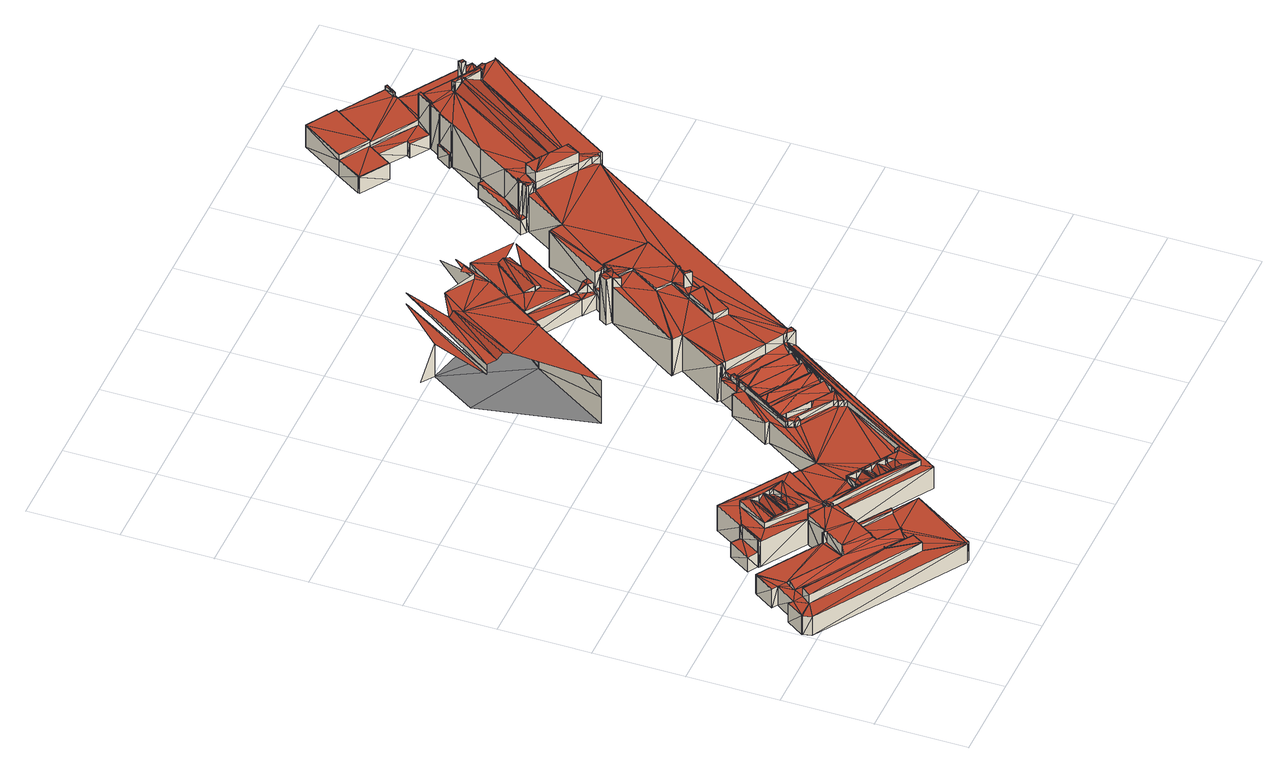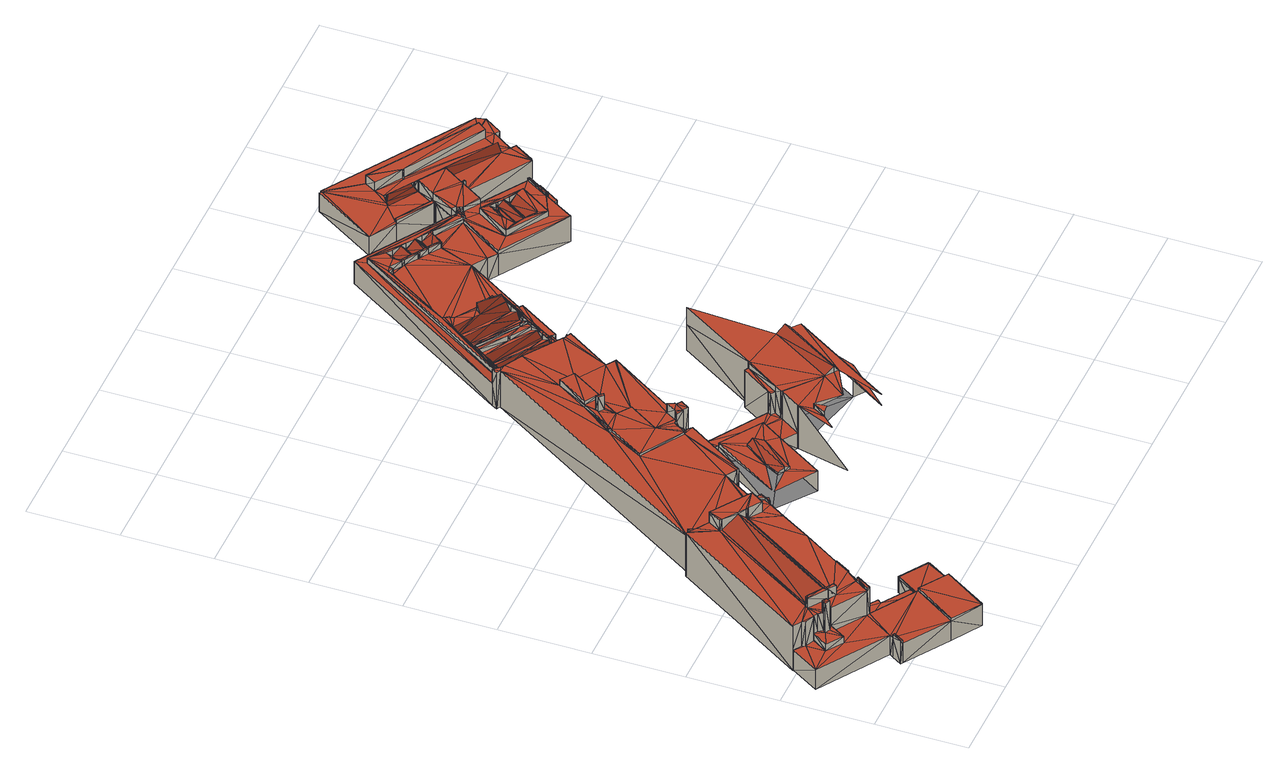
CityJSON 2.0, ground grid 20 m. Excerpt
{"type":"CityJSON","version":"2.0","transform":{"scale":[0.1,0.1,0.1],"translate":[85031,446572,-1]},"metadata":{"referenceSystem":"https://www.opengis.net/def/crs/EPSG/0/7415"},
"CityObjects":{
"building1":{"type":"Building","attributes":{"oorspronkelijk_bouwjaar":1928,"status":"Pand in gebruik","geconstateerd":false,"h_maaiveld":-0.438,"dak_type":"slanted","pw_datum":"2013-12-01","pw_actueel":"yes","pw_bron":"ahn3","reconstructie_methode":"tudelft3d-geoflow","versie_methode":"v21.03.1","kas_warenhuis":false,"ondergronds_type":"above ground","lod11_replace":false,"reconstruction_skipped":false},"geometry":[{"type":"MultiSurface","lod":"2.2","boundaries":[[[0,1,2]],[[3,1,4]],[[4,5,3]],[[0,2,6]],[[7,8,9]],[[10,8,11]],[[10,11,6]],[[3,5,12]],[[7,13,14]],[[14,15,16]],[[2,1,3]],[[17,18,12]],[[9,8,10]],[[17,16,15]],[[6,2,19]],[[19,10,6]],[[7,9,13]],[[20,2,3]],[[20,3,21]],[[22,2,20]],[[20,21,23]],[[23,21,24]],[[3,12,25]],[[10,26,9]],[[26,10,19]],[[21,3,25]],[[27,2,22]],[[22,20,27]],[[23,28,20]],[[24,21,25]],[[23,24,28]],[[19,2,27]],[[29,9,26]],[[29,26,19]],[[28,30,20]],[[27,20,30]],[[28,24,25]],[[12,31,25]],[[32,19,27]],[[19,32,33]],[[28,25,34]],[[34,25,35]],[[34,35,36]],[[37,30,28]],[[34,37,28]],[[30,37,38]],[[34,36,37]],[[37,39,38]],[[37,36,39]],[[27,30,32]],[[40,30,38]],[[41,38,39]],[[32,30,40]],[[40,38,41]],[[19,33,42]],[[32,40,41]],[[43,29,19]],[[44,32,41]],[[33,32,44]],[[44,41,45]],[[46,39,36]],[[33,44,45]],[[31,35,25]],[[41,39,46]],[[45,41,46]],[[43,19,42]],[[33,45,47]],[[36,35,48]],[[35,31,49]],[[50,42,33]],[[50,33,47]],[[48,46,36]],[[49,51,35]],[[52,29,43]],[[45,46,53]],[[47,45,53]],[[42,47,31]],[[50,47,42]],[[31,47,49]],[[54,55,46]],[[54,46,56]],[[57,35,51]],[[48,35,58]],[[47,53,49]],[[59,43,42]],[[35,57,58]],[[55,53,46]],[[52,43,59]],[[52,60,61]],[[62,55,54]],[[53,51,49]],[[60,52,59]],[[63,62,54]],[[64,46,48]],[[55,51,53]],[[56,63,54]],[[65,59,42]],[[46,64,66]],[[56,46,66]],[[67,42,31]],[[68,48,69]],[[48,58,69]],[[70,62,63]],[[51,71,57]],[[72,70,63]],[[72,73,70]],[[68,69,74]],[[69,58,75]],[[48,68,76]],[[72,63,77]],[[73,72,77]],[[64,48,78]],[[56,77,63]],[[64,57,66]],[[66,57,71]],[[73,77,79]],[[48,76,78]],[[77,56,80]],[[74,69,75]],[[68,74,76]],[[81,58,57]],[[79,77,80]],[[58,82,75]],[[83,78,76]],[[64,84,57]],[[55,85,51]],[[64,78,84]],[[86,83,76]],[[81,82,58]],[[86,87,83]],[[83,84,78]],[[88,55,62]],[[74,75,89]],[[89,76,74]],[[89,86,76]],[[83,87,90]],[[86,91,87]],[[89,75,82]],[[91,86,89]],[[84,81,57]],[[70,88,62]],[[90,84,83]],[[87,92,90]],[[87,91,93]],[[81,94,82]],[[95,89,82]],[[91,89,93]],[[70,73,96]],[[87,93,92]],[[90,92,84]],[[84,94,81]],[[92,94,84]],[[73,79,97]],[[82,94,95]],[[98,80,56]],[[92,95,94]],[[93,89,95]],[[79,80,97]],[[93,95,92]],[[71,51,99]],[[85,55,88]],[[85,100,51]],[[101,88,70]],[[97,80,98]],[[70,96,101]],[[96,73,97]],[[56,66,102]],[[103,66,71]],[[99,51,100]],[[102,98,56]],[[97,98,104]],[[101,105,88]],[[85,88,105]],[[96,105,101]],[[96,97,106]],[[106,97,104]],[[96,106,105]],[[106,104,105]],[[107,85,105]]],"semantics":{"surfaces":[{"type":"WallSurface"},{"type":"GroundSurface"},{"type":"RoofSurface"}],"values":[0,0,1,2,2,2,2,1,0,0,0,0,2,2,2,2,2,0,0,0,0,0,1,0,0,1,2,0,2,1,0,2,2,2,2,0,0,1,2,2,0,0,0,2,2,0,0,0,0,0,0,2,0,2,2,0,2,0,2,0,2,0,1,2,2,2,0,0,1,2,0,2,1,0,2,2,0,0,0,0,0,1,0,0,2,1,0,0,2,2,0,0,2,2,0,2,2,2,0,0,0,0,0,1,0,2,0,1,2,0,0,2,2,0,0,0,2,2,0,2,1,0,1,0,0,0,2,0,1,2,0,2,0,2,0,2,2,0,0,0,0,0,2,2,1,0,0,2,2,0,0,0,2,1,2,0,0,0,0,1,2,0,0,0,2,2,0,0,1,2,0,0,2,0,2,0,0,0,2]}}]},
"building2":{"type":"Building","attributes":{"oorspronkelijk_bouwjaar":1945,"status":"Pand in gebruik","geconstateerd":false,"h_maaiveld":-0.195,"dak_type":"slanted","pw_datum":"2013-12-01","pw_actueel":"yes","pw_bron":"ahn3","reconstructie_methode":"tudelft3d-geoflow","versie_methode":"v21.03.1","kas_warenhuis":false,"ondergronds_type":"above ground","lod11_replace":false,"reconstruction_skipped":false},"geometry":[{"type":"Solid","lod":"2.2","boundaries":[[[[108,109,110]],[[111,112,113]],[[114,115,116]],[[117,118,119]],[[120,121,110]],[[120,110,109]],[[122,123,124]],[[125,126,127]],[[128,129,130]],[[122,124,131]],[[124,125,131]],[[132,125,124]],[[120,133,132]],[[134,109,108]],[[135,136,109]],[[126,125,133]],[[120,109,136]],[[137,138,139]],[[126,133,140]],[[137,135,138]],[[141,142,143]],[[136,135,137]],[[144,136,137]],[[133,125,132]],[[136,133,120]],[[140,117,126]],[[140,133,145]],[[115,119,146]],[[140,118,117]],[[119,147,146]],[[130,148,128]],[[149,150,147]],[[151,113,152]],[[148,146,128]],[[129,153,130]],[[146,150,128]],[[117,119,115]],[[147,150,146]],[[115,146,154]],[[155,156,112]],[[157,158,159]],[[160,117,114]],[[155,117,160]],[[114,117,115]],[[155,160,156]],[[112,156,161]],[[156,162,163]],[[161,113,112]],[[164,165,151]],[[161,156,163]],[[152,113,161]],[[166,165,167]],[[165,113,151]],[[168,169,170]],[[166,167,171]],[[141,172,173]],[[168,170,174]],[[169,175,170]],[[176,177,158]],[[178,175,169]],[[159,175,178]],[[158,177,159]],[[179,180,181]],[[182,183,184]],[[177,185,175]],[[184,183,185]],[[186,187,181]],[[188,189,190]],[[191,183,182]],[[180,192,142]],[[186,181,180]],[[142,173,180]],[[180,193,194]],[[195,196,197]],[[141,143,198]],[[199,172,141]],[[141,173,142]],[[200,201,202]],[[173,203,180]],[[196,204,197]],[[205,206,207]],[[206,208,209]],[[202,193,207]],[[193,197,207]],[[210,206,211]],[[189,211,190]],[[211,205,190]],[[206,205,211]],[[206,209,207]],[[209,212,207]],[[205,207,197]],[[207,200,202]],[[195,197,193]],[[213,195,193]],[[203,193,180]],[[213,193,203]],[[214,180,179]],[[192,180,214]],[[185,214,175]],[[214,185,183]],[[192,214,183]],[[177,175,159]],[[113,170,175]],[[113,166,170]],[[113,165,166]],[[215,193,216]],[[216,193,202]],[[217,213,218]],[[218,213,203]],[[219,199,220]],[[220,199,141]],[[220,141,221]],[[221,141,198]],[[222,223,224]],[[224,223,142]],[[142,223,143]],[[225,226,227]],[[227,226,169]],[[169,226,178]],[[228,162,229]],[[229,162,156]],[[230,116,231]],[[231,116,115]],[[232,146,148]],[[233,232,148]],[[234,235,236]],[[236,235,150]],[[150,235,128]],[[236,150,237]],[[237,150,149]],[[238,239,240]],[[240,239,140]],[[140,239,118]],[[240,140,241]],[[241,140,145]],[[241,145,133]],[[242,241,133]],[[242,133,243]],[[244,242,243]],[[243,133,136]],[[245,125,127]],[[246,245,127]],[[246,127,126]],[[247,246,126]],[[247,126,117]],[[248,247,117]],[[249,179,250]],[[250,179,181]],[[251,124,252]],[[252,124,123]],[[253,254,255]],[[256,159,178]],[[226,256,178]],[[257,216,258]],[[258,216,201]],[[201,216,202]],[[259,201,200]],[[260,258,259]],[[259,258,201]],[[261,180,262]],[[262,180,194]],[[263,264,257]],[[257,264,216]],[[265,154,232]],[[232,154,146]],[[266,267,268]],[[269,270,271]],[[272,273,271]],[[271,273,274]],[[275,276,277]],[[278,275,277]],[[279,152,280]],[[280,152,161]],[[281,155,112]],[[282,281,112]],[[283,284,285]],[[285,284,286]],[[287,288,284]],[[283,287,284]],[[289,290,291]],[[292,289,291]],[[293,294,295]],[[296,297,298]],[[298,297,299]],[[300,185,301]],[[300,301,302]],[[303,300,302]],[[302,301,304]],[[305,306,307]],[[308,305,307]],[[309,192,310]],[[310,192,183]],[[221,198,143]],[[223,221,143]],[[311,172,219]],[[219,172,199]],[[312,196,195]],[[313,312,195]],[[311,173,172]],[[314,315,311]],[[311,315,173]],[[316,313,217]],[[317,316,217]],[[213,313,195]],[[217,313,213]],[[317,217,318]],[[319,317,318]],[[303,302,306]],[[305,303,306]],[[320,321,322]],[[322,321,323]],[[324,309,325]],[[325,309,326]],[[327,328,300]],[[300,328,185]],[[185,328,184]],[[329,330,327]],[[327,330,328]],[[331,211,332]],[[332,211,189]],[[333,166,334]],[[334,166,171]],[[335,336,337]],[[337,336,338]],[[339,340,341]],[[342,339,341]],[[343,344,345]],[[346,347,343]],[[343,347,344]],[[348,349,350]],[[350,349,351]],[[351,349,352]],[[250,181,187]],[[353,250,187]],[[354,355,356]],[[229,156,357]],[[357,156,160]],[[358,177,359]],[[359,177,176]],[[301,185,358]],[[358,185,177]],[[360,361,362]],[[362,361,363]],[[364,365,366]],[[366,365,367]],[[362,363,365]],[[364,362,365]],[[365,363,368]],[[369,370,287]],[[287,370,288]],[[371,158,372]],[[372,158,157]],[[298,299,373]],[[373,299,374]],[[375,376,377]],[[378,375,377]],[[379,380,381]],[[380,379,382]],[[382,379,383]],[[384,385,267]],[[384,386,385]],[[344,206,387]],[[387,206,210]],[[387,210,211]],[[331,387,211]],[[388,190,205]],[[389,388,205]],[[390,391,392]],[[392,391,393]],[[392,393,394]],[[394,393,395]],[[394,395,396]],[[397,394,396]],[[366,367,360]],[[360,367,361]],[[361,367,398]],[[342,341,399]],[[400,342,399]],[[401,132,251]],[[251,132,124]],[[402,214,249]],[[249,214,179]],[[403,134,404]],[[404,134,108]],[[405,406,407]],[[407,406,408]],[[409,410,411]],[[410,409,412]],[[413,412,414]],[[415,256,416]],[[416,256,417]],[[416,417,286]],[[286,417,418]],[[285,286,419]],[[419,286,420]],[[420,286,418]],[[421,422,423]],[[424,421,423]],[[425,426,421]],[[421,426,422]],[[427,428,429]],[[429,428,430]],[[431,386,432]],[[432,386,433]],[[344,208,206]],[[347,434,344]],[[344,434,208]],[[435,436,437]],[[437,436,438]],[[439,440,441]],[[442,443,444]],[[444,443,445]],[[444,445,446]],[[446,445,447]],[[448,449,450]],[[451,452,453]],[[454,455,452]],[[456,457,454]],[[454,457,455]],[[458,167,459]],[[459,167,165]],[[334,171,458]],[[458,171,167]],[[460,333,461]],[[462,460,461]],[[382,383,463]],[[463,383,464]],[[464,383,465]],[[437,438,466]],[[466,438,467]],[[468,469,470]],[[433,468,470]],[[471,472,473]],[[473,472,474]],[[475,476,477]],[[478,479,480]],[[481,478,480]],[[243,136,482]],[[482,136,144]],[[333,170,166]],[[460,483,333]],[[333,483,170]],[[484,182,184]],[[328,484,184]],[[485,486,487]],[[488,485,487]],[[489,168,174]],[[490,489,174]],[[227,169,489]],[[489,169,168]],[[419,420,491]],[[492,419,491]],[[492,491,493]],[[494,492,493]],[[495,496,497]],[[498,495,497]],[[497,496,499]],[[500,501,502]],[[503,500,502]],[[504,505,506]],[[506,505,507]],[[237,149,508]],[[509,237,508]],[[508,149,147]],[[510,511,512]],[[413,414,513]],[[513,414,514]],[[515,153,516]],[[516,153,129]],[[517,518,519]],[[520,517,519]],[[278,277,521]],[[270,269,522]],[[522,269,294]],[[523,524,525]],[[525,524,526]],[[527,119,239]],[[239,119,118]],[[528,529,530]],[[530,529,531]],[[532,533,534]],[[535,532,534]],[[536,537,532]],[[532,537,533]],[[533,537,538]],[[530,531,539]],[[540,530,539]],[[541,542,543]],[[544,541,543]],[[544,543,545]],[[546,547,548]],[[548,547,549]],[[550,551,552]],[[552,551,553]],[[554,555,556]],[[556,555,557]],[[558,407,335]],[[559,558,335]],[[336,335,408]],[[335,407,408]],[[431,560,386]],[[386,560,561]],[[552,553,562]],[[562,553,563]],[[254,564,565]],[[566,254,565]],[[471,441,472]],[[472,441,567]],[[568,569,570]],[[571,204,312]],[[312,204,196]],[[389,205,197]],[[572,389,197]],[[224,142,309]],[[324,224,309]],[[309,142,192]],[[573,574,575]],[[576,573,575]],[[255,577,578]],[[579,580,566]],[[456,581,457]],[[582,583,584]],[[332,189,188]],[[585,332,188]],[[388,188,190]],[[586,585,388]],[[388,585,188]],[[587,588,589]],[[589,588,212]],[[212,588,207]],[[248,117,281]],[[281,117,155]],[[590,121,591]],[[591,121,120]],[[592,109,403]],[[403,109,134]],[[593,110,590]],[[590,110,121]],[[292,291,594]],[[594,291,595]],[[459,165,596]],[[596,165,164]],[[372,157,256]],[[415,372,256]],[[256,157,159]],[[597,598,599]],[[600,601,602]],[[603,604,601]],[[600,603,601]],[[605,606,607]],[[607,606,608]],[[607,608,296]],[[296,608,297]],[[513,514,609]],[[609,514,610]],[[609,610,583]],[[611,609,583]],[[611,583,542]],[[541,611,542]],[[542,583,582]],[[576,575,547]],[[547,575,549]],[[612,613,614]],[[614,613,615]],[[424,423,612]],[[612,423,613]],[[616,191,484]],[[484,191,182]],[[322,323,329]],[[329,323,330]],[[617,618,619]],[[619,618,620]],[[621,622,623]],[[623,622,624]],[[274,273,625]],[[626,627,625]],[[627,628,629]],[[626,630,627]],[[627,630,628]],[[631,632,630]],[[630,632,628]],[[628,632,633]],[[623,624,632]],[[632,624,633]],[[498,497,634]],[[634,497,494]],[[497,499,340]],[[339,497,340]],[[635,636,637]],[[637,636,638]],[[639,640,641]],[[556,642,641]],[[314,311,222]],[[222,311,223]],[[643,644,645]],[[646,643,645]],[[645,644,647]],[[646,645,648]],[[648,645,649]],[[540,539,650]],[[650,539,651]],[[650,651,652]],[[653,650,652]],[[634,494,225]],[[225,494,226]],[[226,494,493]],[[654,655,656]],[[656,655,657]],[[658,659,660]],[[660,659,661]],[[656,657,658]],[[658,657,659]],[[662,355,663]],[[663,355,354]],[[664,665,666]],[[355,662,666]],[[636,635,665]],[[664,636,665]],[[638,636,639]],[[325,326,667]],[[667,326,668]],[[669,667,320]],[[320,667,321]],[[321,667,668]],[[308,307,669]],[[669,307,667]],[[670,671,672]],[[672,671,673]],[[674,130,515]],[[515,130,153]],[[503,502,349]],[[349,502,352]],[[352,502,675]],[[676,677,678]],[[678,677,679]],[[516,129,128]],[[235,516,128]],[[680,233,681]],[[681,233,674]],[[130,674,148]],[[674,233,148]],[[520,519,233]],[[680,520,233]],[[682,683,684]],[[685,686,684]],[[687,688,689]],[[683,682,689]],[[688,687,690]],[[690,687,691]],[[692,693,435]],[[435,693,436]],[[262,194,215]],[[215,194,193]],[[694,186,261]],[[261,186,180]],[[695,694,696]],[[696,694,697]],[[696,697,692]],[[692,697,693]],[[353,187,694]],[[695,353,694]],[[694,187,186]],[[648,649,698]],[[699,648,698]],[[700,701,369]],[[369,701,370]],[[594,595,702]],[[702,595,703]],[[343,345,351]],[[351,345,704]],[[704,345,705]],[[337,338,706]],[[706,338,707]],[[706,707,402]],[[402,707,214]],[[214,707,175]],[[678,679,708]],[[708,679,709]],[[488,487,710]],[[710,487,711]],[[642,556,712]],[[712,556,713]],[[713,556,557]],[[359,176,371]],[[371,176,158]],[[569,568,714]],[[715,569,714]],[[596,164,716]],[[716,164,151]],[[717,718,719]],[[719,718,720]],[[506,507,502]],[[502,507,675]],[[721,137,722]],[[722,137,139]],[[715,714,723]],[[723,714,724]],[[723,724,725]],[[725,724,726]],[[725,726,643]],[[643,726,644]],[[681,674,727]],[[728,681,727]],[[640,639,663]],[[729,640,663]],[[482,144,721]],[[721,144,137]],[[730,731,427]],[[427,731,428]],[[712,713,732]],[[733,712,732]],[[732,713,734]],[[732,734,735]],[[735,734,736]],[[737,163,228]],[[228,163,162]],[[280,161,737]],[[737,161,163]],[[509,508,518]],[[517,509,518]],[[716,151,279]],[[738,716,279]],[[279,151,152]],[[738,279,739]],[[739,279,740]],[[432,433,741]],[[741,433,282]],[[282,433,470]],[[404,108,593]],[[593,108,110]],[[591,120,401]],[[401,120,132]],[[589,212,209]],[[742,589,209]],[[742,209,434]],[[434,209,208]],[[346,343,587]],[[587,343,588]],[[554,524,555]],[[743,526,554]],[[554,526,524]],[[735,736,744]],[[745,735,744]],[[745,744,746]],[[524,523,746]],[[733,732,747]],[[653,652,468]],[[468,652,469]],[[627,629,486]],[[485,627,486]],[[486,629,748]],[[218,203,315]],[[315,203,173]],[[749,231,265]],[[265,231,154]],[[154,231,115]],[[429,430,605]],[[605,430,606]],[[378,377,750]],[[500,751,501]],[[752,753,500]],[[500,753,751]],[[719,720,754]],[[754,720,755]],[[755,720,756]],[[757,758,756]],[[720,757,756]],[[466,467,759]],[[760,466,759]],[[759,467,761]],[[762,763,391]],[[390,762,391]],[[764,765,677]],[[676,764,677]],[[397,396,765]],[[764,397,765]],[[586,388,705]],[[345,586,705]],[[766,767,768]],[[769,766,768]],[[770,771,239]],[[238,770,239]],[[535,534,770]],[[770,534,771]],[[760,759,758]],[[757,760,758]],[[759,761,505]],[[504,759,505]],[[772,773,774]],[[775,776,762]],[[762,776,763]],[[481,480,776]],[[775,481,776]],[[472,567,574]],[[573,472,574]],[[476,475,777]],[[708,709,778]],[[778,709,779]],[[778,779,479]],[[478,778,479]],[[400,399,398]],[[367,400,398]],[[365,368,780]],[[780,368,781]],[[782,783,784]],[[784,783,785]],[[786,411,787]],[[788,786,787]],[[788,787,789]],[[790,788,789]],[[462,461,495]],[[495,461,496]],[[293,295,253]],[[253,295,254]],[[254,295,564]],[[729,663,791]],[[743,554,791]],[[702,703,290]],[[289,702,290]],[[510,512,577]],[[375,578,376]],[[375,255,578]],[[792,793,794]],[[794,793,795]],[[645,647,796]],[[796,647,797]],[[798,799,245]],[[245,799,125]],[[125,799,131]],[[796,797,799]],[[798,796,799]],[[800,801,802]],[[802,801,803]],[[803,801,804]],[[805,806,801]],[[801,806,804]],[[739,740,805]],[[807,739,805]],[[805,740,806]],[[808,809,810]],[[810,809,811]],[[790,789,812]],[[813,790,812]],[[752,500,717]],[[717,500,718]],[[754,755,751]],[[753,754,751]],[[814,815,816]],[[815,814,817]],[[818,819,820]],[[820,819,821]],[[822,823,818]],[[818,823,819]],[[824,825,822]],[[822,825,823]],[[802,803,824]],[[824,803,825]],[[826,122,799]],[[799,122,131]],[[252,123,826]],[[826,123,122]],[[597,599,827]],[[827,599,828]],[[827,828,686]],[[685,827,686]],[[829,113,707]],[[707,113,175]],[[579,566,269]],[[269,566,565]],[[690,691,830]],[[830,691,831]],[[830,831,832]],[[833,830,832]],[[833,832,800]],[[800,832,801]],[[807,805,560]],[[560,805,561]],[[473,474,383]],[[383,474,465]],[[260,259,263]],[[263,259,264]],[[259,200,588]],[[588,200,207]],[[446,447,834]],[[835,446,834]],[[835,834,772]],[[772,834,773]],[[836,837,838]],[[839,836,838]],[[840,841,842]],[[843,840,842]],[[839,838,840]],[[840,838,841]],[[844,845,654]],[[654,845,655]],[[846,847,844]],[[844,847,845]],[[443,442,848]],[[490,174,170]],[[483,490,170]],[[780,781,849]],[[849,781,850]],[[851,852,700]],[[700,852,701]],[[849,850,851]],[[851,850,852]],[[769,768,604]],[[603,769,604]],[[244,243,767]],[[766,244,767]],[[794,795,846]],[[846,795,847]],[[660,661,792]],[[792,661,793]],[[310,183,616]],[[616,183,191]],[[373,374,621]],[[621,374,622]],[[632,631,853]],[[853,276,275]],[[273,272,854]],[[619,620,855]],[[855,620,856]],[[813,812,857]],[[858,859,860]],[[860,859,861]],[[860,861,862]],[[862,861,863]],[[820,821,782]],[[782,821,783]],[[562,563,546]],[[546,563,547]],[[463,464,551]],[[550,463,551]],[[672,673,426]],[[425,672,426]],[[559,335,671]],[[670,559,671]],[[302,304,864]],[[864,304,865]],[[864,865,406]],[[405,864,406]],[[866,867,558]],[[558,867,407]],[[614,615,866]],[[866,615,867]],[[868,266,869]],[[868,267,266]],[[868,869,439]],[[439,869,440]],[[451,453,449]],[[448,451,449]],[[870,111,829]],[[829,111,113]],[[741,282,870]],[[870,282,111]],[[111,282,112]],[[843,842,837]],[[836,843,837]],[[784,785,808]],[[808,785,809]],[[810,811,617]],[[617,811,618]],[[871,872,873]],[[873,872,874]],[[873,874,730]],[[730,874,731]],[[728,727,234]],[[234,727,235]],[[508,147,527]],[[527,147,119]],[[855,856,858]],[[858,856,859]],[[862,863,871]],[[871,863,872]],[[572,197,571]],[[571,197,204]],[[350,351,316]],[[316,351,313]],[[313,351,704]],[[319,318,875]],[[875,318,876]],[[875,876,349]],[[348,875,349]],[[710,711,538]],[[537,710,538]],[[877,878,536]],[[536,878,537]],[[879,528,877]],[[877,528,878]],[[699,698,528]],[[879,699,528]],[[528,698,529]],[[722,139,880]],[[880,139,138]],[[880,138,881]],[[881,138,135]],[[881,135,592]],[[592,135,109]],[[486,748,231]],[[749,486,231]],[[882,114,230]],[[230,114,116]],[[357,160,882]],[[882,160,114]],[[729,791,640]],[[556,641,554]],[[554,641,791]],[[641,640,791]],[[303,305,300]],[[305,329,300]],[[300,329,327]],[[305,322,329]],[[308,669,305]],[[669,322,305]],[[320,322,669]],[[747,732,735]],[[525,747,745]],[[745,747,735]],[[525,745,746]],[[525,746,523]],[[332,585,586]],[[331,586,345]],[[331,332,586]],[[331,344,387]],[[331,345,344]],[[223,311,220]],[[221,223,220]],[[220,311,219]],[[484,328,330]],[[484,330,323]],[[321,484,323]],[[326,321,668]],[[310,616,326]],[[309,310,326]],[[616,484,326]],[[484,321,326]],[[317,319,316]],[[350,319,348]],[[348,319,875]],[[350,316,319]],[[366,360,364]],[[364,360,362]],[[270,522,271]],[[271,294,521]],[[271,522,294]],[[271,521,277]],[[854,277,276]],[[271,277,854]],[[271,854,272]],[[385,386,561]],[[831,561,832]],[[831,385,561]],[[832,561,805]],[[801,832,805]],[[400,367,837]],[[400,837,842]],[[700,780,849]],[[851,700,849]],[[700,400,780]],[[339,400,700]],[[287,283,339]],[[283,419,339]],[[419,492,339]],[[419,283,285]],[[492,497,339]],[[342,400,339]],[[497,492,494]],[[339,700,369]],[[287,339,369]],[[838,367,365]],[[780,400,841]],[[400,842,841]],[[780,841,365]],[[838,837,367]],[[841,838,365]],[[512,377,376]],[[511,750,512]],[[512,750,377]],[[434,347,742]],[[742,346,587]],[[742,347,346]],[[742,587,589]],[[883,453,452]],[[884,409,883]],[[883,409,453]],[[412,409,884]],[[385,477,476]],[[476,777,385]],[[385,777,268]],[[477,831,687]],[[385,268,267]],[[831,477,385]],[[687,689,477]],[[687,831,691]],[[689,682,477]],[[273,854,630]],[[853,854,276]],[[853,630,854]],[[631,630,853]],[[630,625,273]],[[626,625,630]],[[417,226,493]],[[417,256,226]],[[420,493,491]],[[417,493,420]],[[417,420,418]],[[883,610,884]],[[414,610,514]],[[414,412,610]],[[412,884,610]],[[883,452,455]],[[610,883,455]],[[663,639,664]],[[663,664,666]],[[639,636,664]],[[663,666,662]],[[469,282,470]],[[248,469,652]],[[248,281,469]],[[798,245,796]],[[469,281,282]],[[248,652,651]],[[531,651,539]],[[649,651,531]],[[698,531,529]],[[248,651,649]],[[649,531,698]],[[247,245,246]],[[645,245,247]],[[796,245,645]],[[247,248,649]],[[645,247,649]],[[509,517,728]],[[728,517,520]],[[520,680,681]],[[237,509,236]],[[728,520,681]],[[236,509,728]],[[234,236,728]],[[526,289,525]],[[637,702,356]],[[733,747,292]],[[594,702,637]],[[526,743,289]],[[743,791,289]],[[292,594,639]],[[791,702,289]],[[639,594,638]],[[663,702,791]],[[354,702,663]],[[356,702,354]],[[594,637,638]],[[525,289,747]],[[641,642,639]],[[642,292,639]],[[712,292,642]],[[733,292,712]],[[747,289,292]],[[584,583,610]],[[457,584,455]],[[455,584,610]],[[465,573,464]],[[472,465,474]],[[573,465,472]],[[576,464,573]],[[551,576,547]],[[551,464,576]],[[551,547,563]],[[551,563,553]],[[857,411,786]],[[788,857,786]],[[788,813,857]],[[813,788,790]],[[453,409,857]],[[453,885,449]],[[453,857,885]],[[857,409,411]],[[449,885,450]],[[424,612,421]],[[421,612,614]],[[672,559,670]],[[866,558,614]],[[558,421,614]],[[559,425,558]],[[559,672,425]],[[558,425,421]],[[255,566,577]],[[255,254,566]],[[577,566,580]],[[512,376,578]],[[577,512,578]],[[666,665,356]],[[355,666,356]],[[665,637,356]],[[635,637,665]],[[235,727,516]],[[516,727,515]],[[515,727,674]],[[828,475,477]],[[828,440,475]],[[477,682,684]],[[477,684,686]],[[477,686,828]],[[869,475,440]],[[777,475,869]],[[777,869,268]],[[869,266,268]],[[754,753,719]],[[719,752,717]],[[719,753,752]],[[715,570,569]],[[723,725,643]],[[715,723,643]],[[715,643,600]],[[715,600,602]],[[848,602,816]],[[602,814,816]],[[715,602,570]],[[570,602,848]],[[442,570,848]],[[699,879,877]],[[532,877,536]],[[646,240,769]],[[699,877,532]],[[770,532,535]],[[240,532,770]],[[240,770,238]],[[699,532,240]],[[769,240,242]],[[240,241,242]],[[603,646,769]],[[242,244,766]],[[242,766,769]],[[643,646,603]],[[643,603,600]],[[646,699,240]],[[648,699,646]],[[524,746,555]],[[557,744,736]],[[555,746,744]],[[557,736,734]],[[557,734,713]],[[555,744,557]],[[313,704,572]],[[312,313,572]],[[312,572,571]],[[389,705,388]],[[572,704,705]],[[389,572,705]],[[759,504,755]],[[758,759,755]],[[501,751,502]],[[751,755,506]],[[502,751,506]],[[755,504,506]],[[756,758,755]],[[574,567,441]],[[575,441,598]],[[575,574,441]],[[575,598,549]],[[549,598,548]],[[778,478,708]],[[390,394,762]],[[678,478,481]],[[481,775,762]],[[392,394,390]],[[394,397,762]],[[397,481,762]],[[764,676,397]],[[708,478,678]],[[676,481,397]],[[678,481,676]],[[634,225,498]],[[490,483,489]],[[498,225,227]],[[483,227,489]],[[495,227,483]],[[462,483,460]],[[498,227,495]],[[495,483,462]],[[269,565,295]],[[294,269,295]],[[295,565,564]],[[817,814,602]],[[601,817,602]],[[660,792,794]],[[660,794,846]],[[656,846,844]],[[658,660,656]],[[656,660,846]],[[654,656,844]],[[552,543,550]],[[552,545,543]],[[582,463,550]],[[550,543,582]],[[463,584,382]],[[545,552,886]],[[463,582,584]],[[582,543,542]],[[584,457,381]],[[457,581,381]],[[584,381,382]],[[382,381,380]],[[260,263,258]],[[258,263,257]],[[264,259,588]],[[264,588,343]],[[215,343,351]],[[215,264,343]],[[216,264,215]],[[507,352,675]],[[262,507,505]],[[505,761,467]],[[505,467,438]],[[261,697,694]],[[693,697,261]],[[262,438,261]],[[505,438,262]],[[261,438,436]],[[693,261,436]],[[215,351,352]],[[507,215,352]],[[215,507,262]],[[835,772,446]],[[714,568,724]],[[446,772,442]],[[724,772,774]],[[568,442,772]],[[724,568,772]],[[570,442,568]],[[442,444,446]],[[843,836,839]],[[840,843,839]],[[534,703,527]],[[518,508,703]],[[518,703,595]],[[527,239,771]],[[527,771,534]],[[538,487,533]],[[711,487,538]],[[487,290,533]],[[291,265,595]],[[749,291,486]],[[519,518,232]],[[519,232,233]],[[232,518,595]],[[290,534,533]],[[486,291,487]],[[703,508,527]],[[290,703,534]],[[595,265,232]],[[749,265,291]],[[487,291,290]],[[426,677,765]],[[395,765,396]],[[423,426,765]],[[613,423,395]],[[422,426,423]],[[423,765,395]],[[432,829,431]],[[431,829,363]],[[739,596,716]],[[358,707,336]],[[829,432,741]],[[829,741,870]],[[288,416,286]],[[336,408,358]],[[336,707,338]],[[408,865,358]],[[406,865,408]],[[701,852,370]],[[301,358,865]],[[301,865,304]],[[829,707,852]],[[371,358,359]],[[288,286,284]],[[415,288,372]],[[334,341,461]],[[288,415,416]],[[341,334,458]],[[371,372,288]],[[361,807,560]],[[288,370,358]],[[371,288,358]],[[370,707,358]],[[368,852,850]],[[852,707,370]],[[829,852,368]],[[368,850,781]],[[829,368,363]],[[363,361,560]],[[431,363,560]],[[361,398,459]],[[459,341,458]],[[399,341,398]],[[340,496,461]],[[340,499,496]],[[340,461,341]],[[461,333,334]],[[459,807,361]],[[739,459,596]],[[398,341,459]],[[807,459,739]],[[739,716,738]],[[440,828,599]],[[441,440,598]],[[598,440,599]],[[885,857,812]],[[885,812,855]],[[784,789,782]],[[782,787,411]],[[789,787,782]],[[412,782,410]],[[820,541,546]],[[611,413,513]],[[545,541,544]],[[611,513,609]],[[541,413,611]],[[562,541,886]],[[548,597,820]],[[886,541,545]],[[562,886,552]],[[546,541,562]],[[818,824,822]],[[685,684,802]],[[597,548,598]],[[386,384,433]],[[683,689,802]],[[688,690,689]],[[833,800,830]],[[689,690,802]],[[810,617,808]],[[690,800,802]],[[830,800,690]],[[683,802,684]],[[818,685,824]],[[824,685,802]],[[412,413,782]],[[782,413,541]],[[597,827,820]],[[410,782,411]],[[818,820,827]],[[685,818,827]],[[548,820,546]],[[820,782,541]],[[784,808,789]],[[808,617,619]],[[750,468,427]],[[433,267,868]],[[619,812,789]],[[808,619,789]],[[855,812,619]],[[468,871,873]],[[862,858,860]],[[267,433,384]],[[427,873,730]],[[275,373,621]],[[511,468,750]],[[607,253,255]],[[298,253,296]],[[275,621,853]],[[853,621,623]],[[853,623,632]],[[275,278,373]],[[278,521,294]],[[373,278,294]],[[468,873,427]],[[373,294,293]],[[253,607,296]],[[255,605,607]],[[293,253,298]],[[373,293,298]],[[375,605,255]],[[605,375,429]],[[375,378,429]],[[378,750,429]],[[750,427,429]],[[580,468,510]],[[580,510,577]],[[878,710,537]],[[540,488,710]],[[878,528,710]],[[710,528,540]],[[530,540,528]],[[653,540,650]],[[579,468,580]],[[488,540,485]],[[485,540,653]],[[433,871,468]],[[485,653,627]],[[468,511,510]],[[625,627,653]],[[274,625,653]],[[271,274,653]],[[269,271,653]],[[468,269,653]],[[468,579,269]],[[439,433,868]],[[441,433,439]],[[471,581,441]],[[473,581,471]],[[379,581,473]],[[381,581,379]],[[450,885,855]],[[858,450,855]],[[379,473,383]],[[448,450,451]],[[862,871,450]],[[581,456,433]],[[441,581,433]],[[456,454,433]],[[454,452,451]],[[451,871,433]],[[454,451,433]],[[862,450,858]],[[450,871,451]],[[315,876,218]],[[391,876,393]],[[224,393,315]],[[757,479,760]],[[217,218,318]],[[218,876,318]],[[222,224,315]],[[324,613,395]],[[222,315,314]],[[224,324,395]],[[667,307,325]],[[405,307,306]],[[405,302,864]],[[306,302,405]],[[407,867,405]],[[867,307,405]],[[325,307,867]],[[325,615,613]],[[325,867,615]],[[325,613,324]],[[224,395,393]],[[393,876,315]],[[391,503,349]],[[876,391,349]],[[776,503,391]],[[763,776,391]],[[480,503,776]],[[479,718,500]],[[673,671,779]],[[673,779,709]],[[402,337,706]],[[335,337,671]],[[671,337,402]],[[671,402,249]],[[671,249,250]],[[671,250,692]],[[692,353,696]],[[779,692,435]],[[696,353,695]],[[250,353,692]],[[671,692,779]],[[435,437,466]],[[779,435,479]],[[466,479,435]],[[720,718,757]],[[760,479,466]],[[479,757,718]],[[480,479,500]],[[480,500,503]],[[709,426,673]],[[679,677,709]],[[709,677,426]],[[834,774,773]],[[724,774,726]],[[848,655,834]],[[647,774,797]],[[848,834,445]],[[655,251,834]],[[445,834,447]],[[795,404,593]],[[848,445,443]],[[722,880,721]],[[817,482,721]],[[601,604,767]],[[604,768,767]],[[726,647,644]],[[817,601,767]],[[817,767,243]],[[817,243,482]],[[721,880,881]],[[816,815,881]],[[816,881,592]],[[881,815,817]],[[721,881,817]],[[593,591,795]],[[592,403,404]],[[590,591,593]],[[404,795,592]],[[657,655,659]],[[848,816,659]],[[774,834,251]],[[826,251,252]],[[774,251,826]],[[797,774,826]],[[799,797,826]],[[774,647,726]],[[848,659,655]],[[251,655,845]],[[793,816,592]],[[251,845,847]],[[847,591,401]],[[251,847,401]],[[795,793,592]],[[795,591,847]],[[661,816,793]],[[659,816,661]],[[357,872,861]],[[620,618,856]],[[785,811,809]],[[357,618,811]],[[856,618,861]],[[357,811,783]],[[783,811,785]],[[279,280,803]],[[819,823,280]],[[279,803,804]],[[825,803,823]],[[279,804,740]],[[804,806,740]],[[280,823,803]],[[821,819,280]],[[821,737,228]],[[821,280,737]],[[821,228,229]],[[628,633,629]],[[821,229,783]],[[629,633,748]],[[357,783,229]],[[230,231,882]],[[231,748,882]],[[633,624,748]],[[624,882,748]],[[357,882,624]],[[357,624,622]],[[357,622,374]],[[357,374,297]],[[297,374,299]],[[357,297,606]],[[297,608,606]],[[357,606,872]],[[430,428,731]],[[606,430,731]],[[606,731,872]],[[731,874,872]],[[861,872,863]],[[861,618,357]],[[856,861,859]]]],"semantics":{"surfaces":[{"type":"GroundSurface"},{"type":"WallSurface"},{"type":"RoofSurface"}],"values":[[0,0,0,0,0,0,0,0,0,0,0,0,0,0,0,0,0,0,0,0,0,0,0,0,0,0,0,0,0,0,0,0,0,0,0,0,0,0,0,0,0,0,0,0,0,0,0,0,0,0,0,0,0,0,0,0,0,0,0,0,0,0,0,0,0,0,0,0,0,0,0,0,0,0,0,0,0,0,0,0,0,0,0,0,0,0,0,0,0,0,0,0,0,0,0,0,0,0,0,0,0,0,0,0,0,1,1,1,1,1,1,1,1,1,1,1,1,1,1,1,1,1,1,1,1,1,1,1,1,1,1,1,1,1,1,1,1,1,1,1,1,1,1,1,1,1,1,1,1,1,1,1,1,1,1,1,1,1,1,1,1,1,1,1,1,1,1,1,1,1,1,1,1,1,1,1,1,1,1,1,1,1,1,1,1,1,1,1,1,1,1,1,1,1,1,1,1,1,1,1,1,1,1,1,1,1,1,1,1,1,1,1,1,1,1,1,1,1,1,1,1,1,1,1,1,1,1,1,1,1,1,1,1,1,1,1,1,1,1,1,1,1,1,1,1,1,1,1,1,1,1,1,1,1,1,1,1,1,1,1,1,1,1,1,1,1,1,1,1,1,1,1,1,1,1,1,1,1,1,1,1,1,1,1,1,1,1,1,1,1,1,1,1,1,1,1,1,1,1,1,1,1,1,1,1,1,1,1,1,1,1,1,1,1,1,1,1,1,1,1,1,1,1,1,1,1,1,1,1,1,1,1,1,1,1,1,1,1,1,1,1,1,1,1,1,1,1,1,1,1,1,1,1,1,1,1,1,1,1,1,1,1,1,1,1,1,1,1,1,1,1,1,1,1,1,1,1,1,1,1,1,1,1,1,1,1,1,1,1,1,1,1,1,1,1,1,1,1,1,1,1,1,1,1,1,1,1,1,1,1,1,1,1,1,1,1,1,1,1,1,1,1,1,1,1,1,1,1,1,1,1,1,1,1,1,1,1,1,1,1,1,1,1,1,1,1,1,1,1,1,1,1,1,1,1,1,1,1,1,1,1,1,1,1,1,1,1,1,1,1,1,1,1,1,1,1,1,1,1,1,1,1,1,1,1,1,1,1,1,1,1,1,1,1,1,1,1,1,1,1,1,1,1,1,1,1,1,1,1,1,1,1,1,1,1,1,1,1,1,1,1,1,1,1,1,1,1,1,1,1,1,1,1,1,1,1,1,1,1,1,1,1,1,1,1,1,1,1,1,1,1,1,1,1,1,1,1,1,1,1,1,1,1,1,1,1,1,1,1,1,1,1,1,1,1,1,1,1,1,1,1,1,1,1,1,1,1,1,1,1,1,1,1,1,1,1,1,1,1,1,1,1,1,1,1,1,1,1,1,1,1,1,1,1,1,1,1,1,1,1,1,1,1,1,1,1,1,1,1,1,1,1,1,1,1,1,1,1,1,1,1,1,1,1,1,1,1,1,1,1,1,1,1,1,1,1,1,1,1,1,1,1,1,1,1,1,1,1,1,1,1,1,1,1,1,1,1,1,1,1,1,1,1,1,1,1,1,1,1,1,1,1,1,1,1,1,1,1,1,1,1,1,1,1,1,1,1,1,1,1,1,1,1,1,1,1,1,1,1,1,1,1,1,1,1,1,1,1,1,1,1,1,1,1,1,1,1,1,1,1,1,1,1,1,1,1,1,1,1,1,1,1,1,1,1,1,1,1,1,1,1,1,1,1,1,1,1,1,1,1,1,1,1,1,1,1,1,1,1,1,1,1,1,1,1,1,1,1,1,1,1,1,1,1,1,1,1,1,1,1,1,1,1,1,1,1,1,1,1,1,1,1,1,1,1,1,1,1,1,1,1,1,1,1,1,1,1,1,1,1,1,1,1,1,1,1,1,1,1,1,1,1,1,1,1,1,1,1,1,1,1,1,1,1,1,1,1,1,1,1,1,1,1,1,1,1,1,1,1,1,1,1,1,1,1,1,1,1,1,1,1,1,1,1,1,1,1,1,1,1,1,1,1,1,1,1,1,1,1,1,1,1,1,1,1,2,2,2,2,2,2,2,2,2,2,2,2,2,2,2,2,2,2,2,2,2,2,2,2,2,2,2,2,2,2,2,2,2,2,2,2,2,2,2,2,2,2,2,2,2,2,2,2,2,2,2,2,2,2,2,2,2,2,2,2,2,2,2,2,2,2,2,2,2,2,2,2,2,2,2,2,2,2,2,2,2,2,2,2,2,2,2,2,2,2,2,2,2,2,2,2,2,2,2,2,2,2,2,2,2,2,2,2,2,2,2,2,2,2,2,2,2,2,2,2,2,2,2,2,2,2,2,2,2,2,2,2,2,2,2,2,2,2,2,2,2,2,2,2,2,2,2,2,2,2,2,2,2,2,2,2,2,2,2,2,2,2,2,2,2,2,2,2,2,2,2,2,2,2,2,2,2,2,2,2,2,2,2,2,2,2,2,2,2,2,2,2,2,2,2,2,2,2,2,2,2,2,2,2,2,2,2,2,2,2,2,2,2,2,2,2,2,2,2,2,2,2,2,2,2,2,2,2,2,2,2,2,2,2,2,2,2,2,2,2,2,2,2,2,2,2,2,2,2,2,2,2,2,2,2,2,2,2,2,2,2,2,2,2,2,2,2,2,2,2,2,2,2,2,2,2,2,2,2,2,2,2,2,2,2,2,2,2,2,2,2,2,2,2,2,2,2,2,2,2,2,2,2,2,2,2,2,2,2,2,2,2,2,2,2,2,2,2,2,2,2,2,2,2,2,2,2,2,2,2,2,2,2,2,2,2,2,2,2,2,2,2,2,2,2,2,2,2,2,2,2,2,2,2,2,2,2,2,2,2,2,2,2,2,2,2,2,2,2,2,2,2,2,2,2,2,2,2,2,2,2,2,2,2,2,2,2,2,2,2,2,2,2,2,2,2,2,2,2,2,2,2,2,2,2,2,2,2,2,2,2,2,2,2,2,2,2,2,2,2,2,2,2,2,2,2,2,2,2,2,2,2,2,2,2,2,2,2,2,2,2,2,2,2,2,2,2,2,2,2,2,2,2,2,2,2,2,2,2,2,2,2,2,2,2,2,2,2,2,2,2,2,2,2,2,2,2,2,2,2,2,2,2,2,2,2,2,2,2,2,2,2,2,2,2,2,2,2,2,2,2,2,2,2,2,2,2,2,2,2,2,2,2,2,2,2,2,2,2,2,2,2,2,2,2,2,2,2,2,2,2,2,2,2,2,2,2,2,2,2,2,2,2,2,2,2,2,2,2,2,2,2,2,2,2,2,2,2,2,2,2,2,2,2,2,2,2,2,2,2,2,2,2,2,2,2,2,2,2,2,2,2,2,2,2,2,2,2,2,2,2,2,2,2,2,2,2,2,2,2,2,2,2,2,2,2,2,2,2,2,2,2,2,2,2,2,2,2,2,2,2,2,2,2,2,2,2,2,2,2,2,2,2,2,2,2,2,2,2,2,2,2,2,2,2,2,2,2,2]]}}]}
},
"vertices":[
[465,838,116],[465,838,72],[577,1014,117],[577,1014,6],[465,838,6],[415,1095,6],[477,1033,117],[430,1067,116],[448,1053,117],[535,1188,117],[544,1182,131],[457,1044,131],[480,1197,6],[575,1294,117],[430,1067,98],[575,1294,89],[430,1067,89],[480,1197,89],[453,1216,6],[563,1169,117],[578,1013,102],[578,1013,6],[578,1013,117],[586,1008,102],[586,1008,6],[629,1075,6],[544,1182,117],[626,1089,117],[629,1075,101],[603,1224,117],[626,1089,101],[666,1153,6],[636,1105,117],[638,1108,117],[630,1075,101],[630,1075,6],[630,1075,47],[635,1082,101],[626,1089,47],[635,1082,47],[636,1105,47],[637,1104,47],[666,1153,117],[663,1185,117],[637,1104,117],[638,1108,47],[673,1081,47],[667,1152,47],[759,994,47],[667,1152,6],[667,1152,117],[704,1128,6],[663,1185,130],[704,1128,47],[673,1081,57],[704,1128,57],[763,1022,57],[762,1021,6],[759,994,6],[680,1213,118],[680,1213,130],[661,1211,130],[725,1104,57],[739,1085,57],[762,1021,47],[705,1240,118],[763,1022,47],[755,1292,61],[758,992,47],[758,992,6],[725,1104,59],[763,1022,6],[739,1085,69],[740,1085,70],[786,974,47],[786,974,6],[783,992,47],[740,1085,57],[771,1008,47],[753,1078,62],[753,1078,57],[790,1004,6],[791,981,6],[771,1008,50],[790,1004,47],[773,1236,57],[783,992,68],[784,994,68],[787,1182,57],[791,981,47],[790,1004,67],[791,981,69],[791,1003,68],[801,997,68],[791,1003,6],[801,997,6],[798,1175,69],[794,1134,60],[794,1134,57],[859,1173,6],[773,1236,6],[787,1182,63],[860,1172,57],[860,1172,6],[812,1167,57],[798,1175,57],[812,1167,61],[862,1178,57],
[3,233,8],[38,265,8],[3,232,8],[771,554,8],[764,542,8],[763,559,8],[408,393,8],[389,409,8],[410,395,8],[316,279,8],[264,321,8],[264,322,8],[7,213,8],[3,231,8],[424,149,8],[334,8,8],[329,11,8],[290,234,8],[290,238,8],[292,236,8],[164,389,8],[142,402,8],[192,438,8],[366,185,8],[327,8,8],[230,272,8],[28,272,8],[69,310,8],[225,276,8],[86,361,8],[57,318,8],[85,362,8],[234,274,8],[1084,1402,8],[1088,1397,8],[1087,1398,8],[88,364,8],[232,275,8],[196,436,8],[166,385,8],[194,437,8],[163,387,8],[164,388,8],[613,642,8],[611,640,8],[173,450,8],[239,504,8],[514,152,8],[526,506,8],[872,1107,8],[877,1104,8],[787,976,8],[441,373,8],[585,599,8],[519,511,8],[578,604,8],[606,647,8],[670,746,8],[756,926,8],[651,759,8],[758,955,8],[769,948,8],[758,930,8],[649,760,8],[1107,1431,8],[1109,1430,8],[747,937,8],[1102,1088,8],[878,1105,8],[900,1090,8],[771,950,8],[1112,1091,8],[1305,1391,8],[1114,1089,8],[943,1195,8],[1031,1308,8],[955,1187,8],[960,1184,8],[1306,1390,8],[1307,1390,8],[1008,1498,8],[947,1538,8],[1009,1500,8],[1021,1315,8],[1036,1316,8],[1192,1552,8],[1345,1454,8],[1124,1458,8],[1084,1484,8],[1090,1493,8],[1083,1400,8],[1104,1433,8],[1207,1585,8],[1211,1582,8],[1197,1560,8],[1127,1457,8],[1084,1485,8],[1031,1532,8],[981,1594,8],[1107,1649,8],[1041,1689,8],[1042,1688,8],[947,1541,8],[949,1540,8],[1043,1690,8],[1126,1457,8],[1106,1095,8],[1192,1552,58],[1197,1560,58],[1126,1457,120],[1127,1457,120],[1104,1433,43],[1084,1402,43],[1083,1400,43],[1087,1398,120],[1087,1398,44],[1088,1397,120],[771,950,124],[771,950,60],[769,948,124],[519,511,64],[526,506,64],[410,395,64],[389,409,64],[196,436,72],[194,437,72],[164,389,78],[164,389,45],[164,388,78],[163,387,78],[264,321,84],[264,321,72],[234,274,84],[232,275,84],[230,272,84],[225,276,56],[225,276,84],[290,234,65],[292,236,65],[290,238,65],[316,279,65],[1112,1091,120],[1114,1089,120],[329,11,56],[334,8,56],[459,262,78],[459,262,64],[469,255,78],[787,976,59],[1197,1560,66],[1211,1582,67],[1207,1585,58],[1207,1585,67],[1305,1391,58],[1345,1454,58],[1193,1562,67],[1193,1562,58],[239,504,73],[725,532,77],[725,532,78],[722,534,78],[422,245,78],[422,245,79],[421,246,78],[408,254,62],[408,254,63],[408,254,78],[427,282,78],[427,282,62],[438,275,75],[438,275,78],[611,640,64],[585,599,64],[514,152,64],[764,542,64],[808,963,106],[808,963,101],[803,964,106],[803,964,101],[811,968,106],[811,968,101],[296,333,87],[296,333,72],[342,406,72],[342,406,87],[442,272,78],[439,273,78],[442,272,76],[460,268,78],[460,268,64],[457,269,78],[457,269,64],[960,1184,126],[960,1184,101],[972,1180,120],[972,1180,126],[972,1180,101],[963,1198,126],[963,1198,120],[973,1213,120],[973,1213,126],[1036,1316,45],[1031,1308,45],[1107,1431,44],[1084,1484,44],[1124,1458,44],[1107,1431,120],[1109,1430,120],[1124,1458,126],[1126,1457,126],[1127,1458,120],[1127,1458,126],[960,1205,126],[960,1205,45],[963,1199,126],[963,1199,45],[1036,1316,120],[996,1250,120],[996,1250,45],[955,1187,126],[955,1187,45],[956,1188,126],[956,1188,45],[949,1540,49],[947,1538,49],[756,926,101],[649,760,101],[1067,1120,120],[1067,1120,101],[1094,1103,120],[1094,1103,101],[820,909,106],[820,909,101],[778,843,101],[778,843,107],[1044,1554,58],[981,1594,49],[1044,1554,49],[1044,1554,65],[981,1594,64],[1150,1487,126],[1150,1487,120],[1144,1490,126],[1144,1490,58],[1150,1487,58],[1307,1390,120],[242,376,86],[242,376,71],[227,385,86],[441,373,64],[900,1090,101],[878,1105,101],[734,705,117],[734,705,101],[762,684,117],[762,684,101],[807,755,117],[807,755,107],[777,773,117],[777,773,107],[807,755,101],[906,910,106],[906,910,101],[877,1104,101],[872,1107,101],[439,280,78],[439,280,64],[487,243,78],[487,243,63],[490,241,66],[490,241,78],[684,474,78],[684,474,79],[683,473,78],[683,474,79],[683,474,78],[732,543,78],[732,543,64],[744,560,78],[947,1541,49],[1009,1500,43],[1031,1532,44],[1184,1435,145],[1184,1435,120],[1180,1428,145],[1180,1428,120],[1182,1427,145],[1182,1427,120],[1195,1419,136],[1195,1419,145],[777,773,101],[808,822,101],[808,822,107],[327,8,56],[1106,1095,120],[28,272,56],[3,233,56],[977,1179,120],[977,1179,101],[980,1177,120],[980,1177,101],[543,495,63],[543,495,78],[536,483,78],[555,514,78],[557,518,78],[557,518,73],[787,976,101],[796,967,101],[796,967,59],[803,964,58],[799,949,106],[799,949,58],[1031,1184,146],[1031,1184,124],[1032,1185,124],[1032,1185,146],[1047,1174,146],[1047,1174,142],[520,229,78],[520,229,64],[494,245,78],[494,245,64],[744,560,101],[751,556,101],[751,556,78],[1041,1689,63],[1286,1401,120],[1286,1401,58],[1283,1409,120],[1283,1409,58],[712,514,78],[712,514,63],[704,503,78],[306,142,71],[306,142,56],[309,140,71],[309,140,56],[313,143,66],[313,143,56],[651,421,78],[651,421,67],[646,413,78],[654,424,78],[666,443,78],[654,424,63],[672,453,78],[672,453,65],[677,459,78],[677,459,67],[651,759,101],[670,746,101],[756,926,125],[763,912,101],[763,912,125],[592,533,78],[592,533,72],[683,474,72],[1261,1417,120],[1261,1417,58],[509,178,78],[509,178,64],[751,556,65],[688,481,78],[688,481,72],[685,476,78],[685,476,72],[658,575,78],[658,575,80],[657,577,78],[1242,1397,145],[1242,1397,120],[1202,1424,120],[1202,1424,145],[88,364,56],[758,930,125],[943,1195,45],[324,309,78],[324,309,72],[320,312,72],[320,312,78],[758,955,124],[747,937,125],[793,940,59],[793,940,106],[787,942,59],[787,942,106],[776,934,125],[776,934,101],[780,937,106],[780,937,125],[780,937,101],[1235,1433,120],[1235,1433,75],[1225,1439,75],[1225,1439,120],[1283,1451,75],[1283,1451,58],[1247,1475,75],[1247,1475,58],[166,385,72],[166,385,78],[470,215,78],[482,207,78],[470,215,63],[563,523,78],[563,523,65],[173,450,45],[142,402,45],[197,435,78],[197,435,72],[193,437,72],[193,437,78],[439,274,78],[439,273,79],[270,357,70],[270,357,74],[282,349,86],[270,357,86],[264,322,72],[310,291,78],[310,291,65],[312,290,78],[312,290,65],[301,301,84],[301,301,72],[266,323,72],[266,323,84],[302,300,84],[302,300,78],[302,300,72],[315,295,65],[315,295,78],[573,543,78],[573,543,77],[574,542,77],[574,542,78],[575,543,78],[581,554,78],[581,554,72],[593,574,78],[581,554,62],[591,533,78],[591,533,72],[576,543,78],[576,543,72],[266,360,75],[266,360,74],[304,419,75],[304,419,74],[980,1177,146],[1067,1120,147],[704,582,101],[704,582,76],[576,546,78],[576,546,72],[459,262,60],[441,233,60],[441,233,64],[688,481,60],[258,179,65],[258,179,76],[258,173,71],[1084,1485,44],[1090,1493,44],[626,521,72],[626,521,60],[626,525,62],[626,525,72],[451,227,78],[469,255,77],[441,233,78],[451,226,78],[685,471,78],[567,530,66],[567,530,67],[640,483,67],[1008,1498,49],[1009,1500,49],[1107,1649,64],[1107,1649,58],[1043,1690,63],[3,231,56],[7,213,56],[38,265,56],[3,232,56],[255,463,86],[255,463,72],[606,647,101],[600,583,78],[596,572,78],[600,583,66],[202,225,84],[202,225,56],[191,216,71],[203,226,84],[203,226,56],[488,249,78],[488,249,64],[461,266,78],[461,266,64],[563,522,78],[563,522,65],[567,530,78],[1028,1187,146],[1028,1187,120],[1027,1187,146],[1027,1187,120],[1021,1315,45],[539,445,78],[539,445,64],[545,452,78],[545,452,64],[412,297,78],[412,297,64],[411,298,78],[411,298,64],[392,265,78],[387,268,82],[387,268,78],[395,272,64],[387,268,64],[395,272,79],[409,294,79],[409,294,78],[409,294,64],[787,942,124],[281,433,69],[281,433,72],[265,444,86],[281,433,86],[291,427,86],[291,427,88],[293,426,86],[304,419,86],[258,189,84],[258,189,56],[283,229,65],[283,229,84],[283,229,56],[315,280,84],[315,280,65],[322,291,78],[322,291,65],[324,295,65],[324,295,78],[289,108,78],[289,108,56],[232,144,78],[232,144,56],[235,149,78],[235,149,56],[229,146,78],[229,146,56],[242,376,69],[254,368,86],[245,377,72],[245,377,69],[243,376,70],[971,1212,120],[971,1212,45],[971,1212,126],[1084,1149,147],[1084,1149,120],[1080,1152,147],[1080,1152,120],[192,438,45],[1225,1439,58],[1200,1414,145],[1200,1414,143],[1203,1413,145],[1203,1413,141],[194,437,78],[192,438,78],[615,605,79],[615,605,78],[614,604,78],[610,602,78],[610,602,75],[620,608,73],[620,608,78],[616,605,78],[618,610,78],[618,610,73],[1305,1389,120],[1305,1389,58],[1306,1390,58],[1306,1390,120],[1305,1390,120],[1305,1390,58],[305,287,65],[305,287,84],[857,832,107],[857,832,101],[208,391,86],[208,391,72],[1144,1490,45],[1044,1554,44],[1102,1088,120],[1102,1088,101],[1234,1393,145],[1234,1393,120],[311,298,78],[311,298,72],[312,414,86],[312,414,73],[257,180,65],[257,180,76],[613,642,101],[1243,1428,150],[1243,1428,120],[1245,1431,149],[1245,1431,120],[86,361,56],[85,362,56],[259,188,84],[259,188,56],[259,189,84],[259,189,56],[191,433,45],[191,433,78],[254,368,88],[521,237,78],[521,237,64],[306,394,82],[306,394,86],[306,394,73],[300,393,77],[300,393,73],[578,604,64],[611,640,101],[619,641,101],[619,641,64],[764,542,101],[1042,1688,63],[266,360,86],[289,375,73],[289,375,78],[279,366,74],[303,383,86],[324,309,64],[389,409,72],[493,225,78],[1239,1443,75],[1235,1433,151],[1239,1443,150],[1249,1437,148],[1249,1437,75],[1245,1431,75],[1252,1422,120],[1252,1422,75],[1260,1417,75],[1260,1417,120],[1260,1417,58],[1201,1424,145],[1201,1424,120],[1196,1416,145],[1196,1416,138],[224,273,84],[224,273,56],[231,269,56],[231,269,84],[264,320,84],[264,320,72],[316,145,62],[316,145,56],[322,148,56],[1202,1425,145],[1202,1425,120],[721,535,78],[1237,1391,145],[1237,1391,120],[849,821,107],[849,821,101],[520,468,78],[520,468,64],[524,466,78],[524,466,64],[536,483,79],[533,473,78],[533,473,89],[532,471,78],[532,471,92],[255,367,86],[58,253,78],[58,253,56],[43,233,78],[43,233,56],[361,179,64],[361,179,56],[366,185,64],[366,185,56],[616,622,78],[616,622,66],[608,607,78],[608,607,64],[616,622,64],[624,637,78],[624,637,64],[624,637,101],[529,454,78],[529,454,64],[527,450,78],[527,450,64],[579,437,78],[579,437,96],[79,287,71],[79,287,56],[71,275,56],[87,298,56],[602,598,78],[602,598,64],[594,584,78],[594,584,64],[603,601,78],[603,601,64],[604,600,78],[604,600,64],[424,149,56],[601,585,78],[601,585,63],[763,559,101],[621,616,78],[621,616,65],[623,618,67],[623,618,78],[314,142,56],[314,142,66],[800,792,143],[800,792,107],[811,780,107],[811,780,143],[815,787,143],[815,787,107],[805,795,107],[805,795,143],[275,84,78],[275,84,56],[274,83,78],[274,83,56],[297,130,56],[855,821,107],[855,821,101],[860,826,107],[860,826,101],[410,293,78],[426,280,62],[617,405,78],[617,405,64],[590,449,78],[620,397,78],[620,397,64],[618,394,78],[618,394,64],[624,386,78],[624,386,64],[974,1176,120],[974,1176,101],[999,1206,146],[999,1206,120],[712,515,78],[712,515,63],[771,554,101],[626,379,78],[626,379,64],[533,233,78],[533,233,64],[1130,1456,126],[1130,1456,120],[304,295,84],[304,295,78],[310,291,84],[57,318,56],[69,310,56],[408,393,64],[610,479,78],[609,479,78],[602,441,78],[575,544,78]
]}
